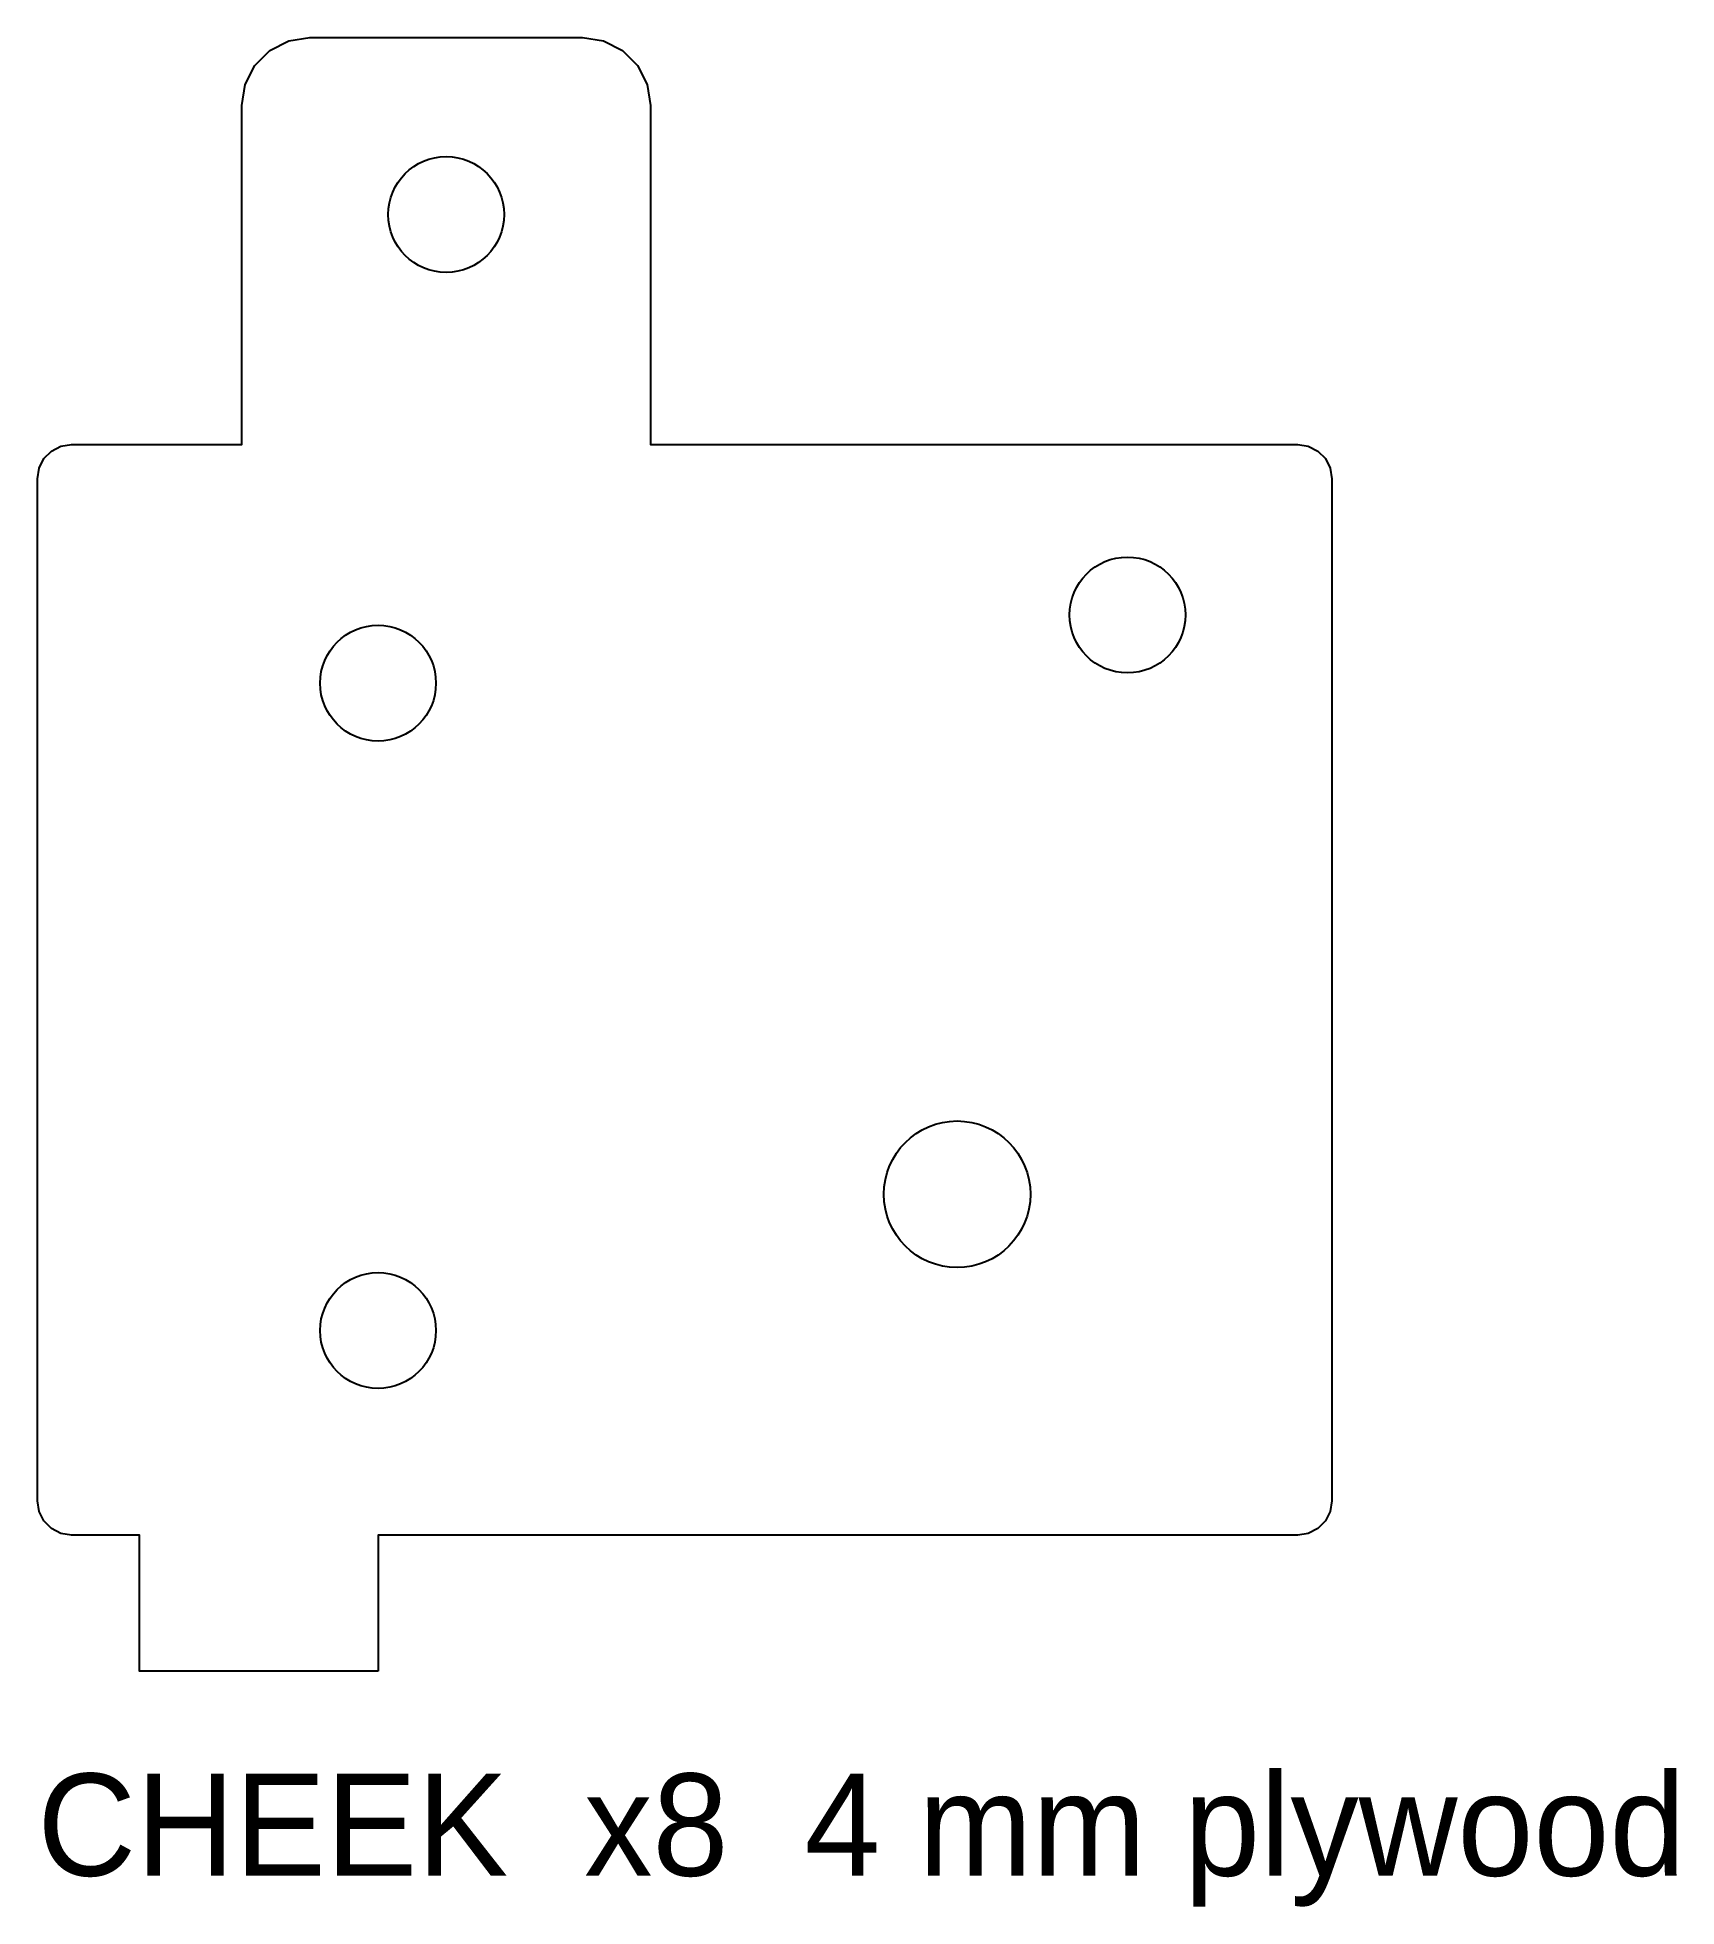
# Model space of a CAD drawing. Header units: millimetres. Extents: x 8 to 56.1, y -6.9 to 48.
import ezdxf

# ---------------------------------------------------------------- set-up
doc = ezdxf.new("R2010")
doc.units = ezdxf.units.MM
for name, color, linetype in [('CUT_INNER', 5, 'Continuous'), ('CUT_OUTER', 1, 'Continuous'), ('NOTES', 7, 'Continuous')]:
    doc.layers.add(name, color=color, linetype=linetype)

msp = doc.modelspace()

# ---------------------------------------------------------------- linework, layer by layer
at = {"layer": 'CUT_INNER'}
for centre, radius in [((20, 42.75), 1.7), ((40, 31), 1.7), ((18, 29), 1.7), ((35, 14), 2.15), ((18, 10), 1.7)]:
    msp.add_circle(centre, radius, dxfattribs=at)
at = {"layer": 'CUT_OUTER'}
msp.add_lwpolyline([(18, 0), (11, 0), (11, 4), (9, 4), (8.691, 4.049), (8.412, 4.191), (8.191, 4.412), (8.049, 4.691), (8, 5), (8, 35), (8.049, 35.309), (8.191, 35.588), (8.412, 35.809), (8.691, 35.951), (9, 36), (14, 36), (14, 45.95), (14.098, 46.568), (14.382, 47.126), (14.824, 47.568), (15.382, 47.852), (16, 47.95), (24, 47.95), (24.618, 47.852), (25.176, 47.568), (25.618, 47.126), (25.902, 46.568), (26, 45.95), (26, 36), (45, 36), (45.309, 35.951), (45.588, 35.809), (45.809, 35.588), (45.951, 35.309), (46, 35), (46, 5), (45.951, 4.691), (45.809, 4.412), (45.588, 4.191), (45.309, 4.049), (45, 4), (18, 4)], close=True, dxfattribs=at)

# ---------------------------------------------------------------- texts
at = {"layer": 'NOTES'}
msp.add_text('CHEEK  x8  4 mm plywood', height=3, dxfattribs=at).set_placement((8, -6))

doc.saveas('drawing.dxf')
